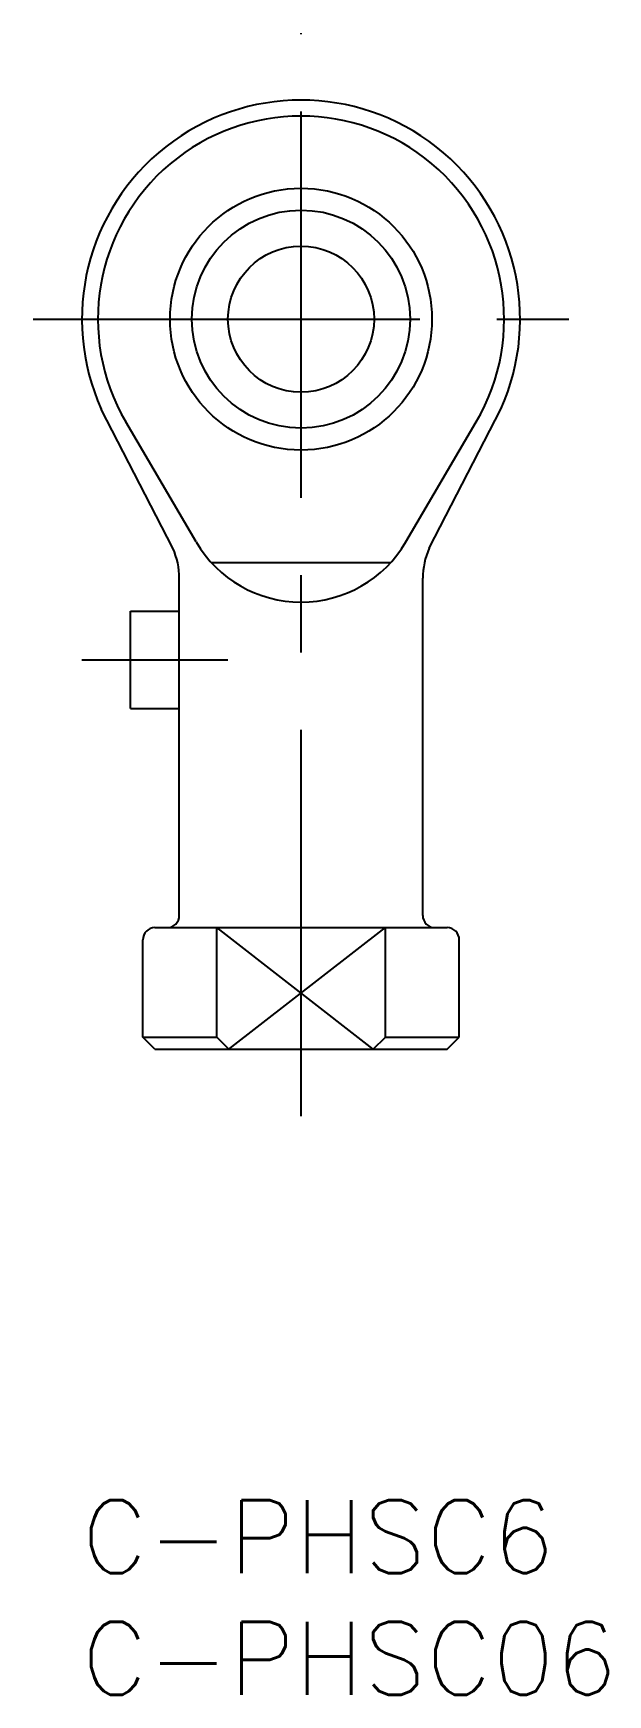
# Model space of a CAD drawing. Extents: x -2 to 79, y -8 to 61.
# Drawn here: x -2 to 21.6, y -8 to 60.3 of the extents above.
import ezdxf
from ezdxf.enums import TextEntityAlignment as Align

# ---------------------------------------------------------------- set-up
doc = ezdxf.new("R2010")
doc.units = 0
doc.header["$LTSCALE"] = 0.5
doc.linetypes.add('CENTER', pattern=[50.8, 31.75, -6.35, 6.35, -6.35])
doc.layers.get('0').update_dxf_attribs({"linetype": 'CONTINUOUS'})
doc.layers.add('CENTER', color=1, linetype='CENTER')
doc.styles.get("Standard").update_dxf_attribs({"font": 'txt.shx', "height": 3, "bigfont": 'bigfont.shx'})

msp = doc.modelspace()

# ---------------------------------------------------------------- linework, layer by layer
at = {"color": 7, "linetype": 'CONTINUOUS'}
for p, q in [((3.734, 39.107), (0.797, 44.817)), ((14.266, 39.107), (17.203, 44.817)), ((4.693, 39.363), (1.8, 44.303)), ((13.307, 39.363), (16.2, 44.303)), ((5.315, 38.519), (12.685, 38.519)), ((4, 24.019), (4, 37.873)), ((14, 24.019), (14, 37.873)), ((2, 36.519), (4, 36.519)), ((2, 32.519), (2, 36.519)), ((2, 32.519), (4, 32.519)), ((3, 23.519), (15, 23.519)), ((5.536, 19.019), (5.536, 23.519)), ((12.464, 19.019), (12.464, 23.519)), ((2.5, 19.019), (2.5, 23.019)), ((15.5, 19.019), (15.5, 23.019)), ((3, 18.519), (2.5, 19.019)), ((2.5, 19.019), (5.536, 19.019)), ((3, 18.519), (15, 18.519)), ((6.036, 18.519), (5.536, 19.019)), ((11.964, 18.519), (12.464, 19.019)), ((12.464, 19.019), (15.5, 19.019)), ((15, 18.519), (15.5, 19.019))]:
    msp.add_line(p, q, dxfattribs=at)
at = {"color": 3, "linetype": 'CONTINUOUS'}
for p, q in [((11.964, 18.519), (5.536, 23.519)), ((6.036, 18.519), (12.464, 23.519))]:
    msp.add_line(p, q, dxfattribs=at)
at = {"color": 7, "linetype": 'CONTINUOUS'}
for radius in [5.379, 4.48, 3]:
    msp.add_circle((9, 48.519), radius, dxfattribs=at)
for centre, radius, start, end in [((9, 48.519), 9, 335.71009, 204.28991), ((9, 48.519), 8.343, 329.64924, 210.35076), ((1, 37.873), 3, 0, 24.28991), ((9, 41.885), 4.991, 210.35076, 329.64924), ((17, 37.873), 3, 155.71009, 180), ((3.5, 24.019), 0.5, 270, 0), ((14.5, 24.019), 0.5, 180, 270), ((3, 23.019), 0.5, 90, 180), ((15, 23.019), 0.5, 0, 90)]:
    msp.add_arc(centre, radius, start, end, dxfattribs=at)
at = {"layer": 'CENTER', "color": 1, "linetype": 'CENTER'}
for p, q in [((9, 15.772), (9, 60.266)), ((-2, 48.519), (20, 48.519)), ((0, 34.519), (6, 34.519))]:
    msp.add_line(p, q, dxfattribs=at)

# ---------------------------------------------------------------- texts
at = {"color": 7, "linetype": 'CONTINUOUS'}
for s, p in [('C-PHSC6', (0, 0)), ('C-PHSC06', (0, -5))]:
    msp.add_text(s, height=3, dxfattribs=at).set_placement(p, align=Align.TOP_LEFT)

doc.saveas('drawing.dxf')
